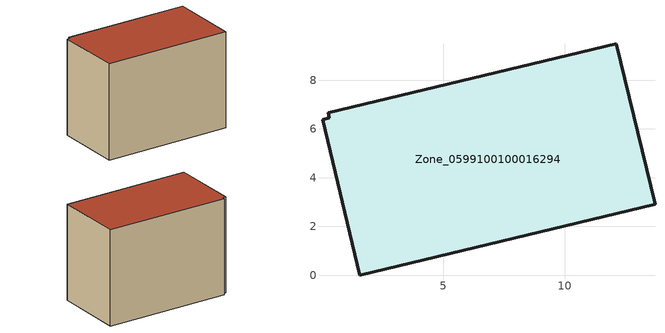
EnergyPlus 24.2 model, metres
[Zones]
Zone_0599100100016294
 floor ground (C_G): 0.05,6.37 0.32,6.45 0.28,6.65 12.11,9.49 13.69,2.9 1.59,0 z0
 wall outside (C_F): 13.69,2.9 12.11,9.49 0.28,6.65 0.32,6.45 0.05,6.37 1.59,0 13.69,2.9 z0:9.29
 roof outside (C_R): 0.32,6.45 0.05,6.37 1.59,0 13.69,2.9 12.11,9.49 0.28,6.65 z9.29
[BUILDING]
Pand.0599100100016294: North Axis=0; Terrain=City; Loads Convergence Tolerance Value=0.04; Temperature Convergence Tolerance Value=0.4; Solar Distribution=FullExterior; Maximum Number of Warmup Days=25; Minimum Number of Warmup Days=1
[Site:Location]
Rotterdam.The.Hague.AP_ZH_NLD Design_Conditions: Latitude=51.96; Longitude=4.45; Time Zone=1; Elevation=-4.5
[SITE:GROUNDTEMPERATURE:BUILDINGSURFACE]
18, 18, 18, 18, 18, 18, 18, 18, 18, 18, 18, 18
[MATERIAL] Thermal Absorptance=0.9; Solar Absorptance=0.7; Visible Absorptance=0.7
Name | Roughness | Thickness | Conductivity | Density | Specific Heat
G.D.2015-2018 | MediumSmooth | 0.15 | 0.0428571 | 540 | 1210
F.D.2015-2018 | Rough | 0.3 | 0.0666667 | 1920 | 840
R.D.2015-2018 | MediumRough | 0.2 | 0.0333333 | 1500 | 1000
[CONSTRUCTION]
C_G: G.D.2015-2018
C_F: F.D.2015-2018
C_R: R.D.2015-2018
[ZONE]
Zone_0599100100016294: Type=1; Multiplier=1; Ceiling Height=Autocalculate; Volume=Autocalculate; Floor Area=autocalculate; Part of Total Floor Area=Yes
[ZONEINFILTRATION:DESIGNFLOWRATE]
Infil_Zone_0599100100016294: Zone or ZoneList or Space or SpaceList=Zone_0599100100016294; Schedule=AlwaysOn; Design Flow Rate Calculation Method=Flow/Area; Flow Rate per Floor Area=0.0021; Constant Term Coefficient=1; Temperature Term Coefficient=0; Velocity Term Coefficient=0; Velocity Squared Term Coefficient=0
[HVACTEMPLATE:ZONE:IDEALLOADSAIRSYSTEM]
Zone_0599100100016294: Maximum Heating Supply Air Temperature=50; Minimum Cooling Supply Air Temperature=13; Maximum Heating Supply Air Humidity Ratio=0.0156; Minimum Cooling Supply Air Humidity Ratio=0.0077; Heating Limit=NoLimit; Cooling Limit=NoLimit; Dehumidification Control Type=ConstantSensibleHeatRatio; Cooling Sensible Heat Ratio=0.7; Dehumidification Setpoint=60; Humidification Control Type=None; Humidification Setpoint=30; Outdoor Air Method=None; Outdoor Air Flow Rate per Person=0.00944; Outdoor Air Flow Rate per Zone Floor Area=0; Outdoor Air Flow Rate per Zone=0; Demand Controlled Ventilation Type=None; Outdoor Air Economizer Type=NoEconomizer; Heat Recovery Type=None; Sensible Heat Recovery Effectiveness=0.7; Latent Heat Recovery Effectiveness=0.65
[ZONECONTROL:THERMOSTAT]
ThermostatControl_Zone_0599100100016294: Zone or ZoneList=Zone_0599100100016294; Control Type Schedule=DualSetpointControlType; Control 1=Thermostat_Zone_0599100100016294; Temperature Difference Between Cutout And Setpoint=0
[THERMOSTATSETPOINT:DUALSETPOINT]
Thermostat_Zone_0599100100016294: Heating Setpoint Temperature Schedule=HeatingSetpoint_Zone_0599100100016294; Cooling Setpoint Temperature Schedule=CoolingSetpoint_Zone_0599100100016294
[SCHEDULE:COMPACT]
HeatingSetpoint_Zone_0599100100016294: Through: 12/31, For: AllDays, Until: 24:00, 21
CoolingSetpoint_Zone_0599100100016294: Through: 12/31, For: AllDays, Until: 24:00, 24
DualSetpointControlType: Through: 12/31, For: AllDays, Until: 24:00, 4
AlwaysOn: Through: 12/31, For: AllDays, Until: 24:00, 1
